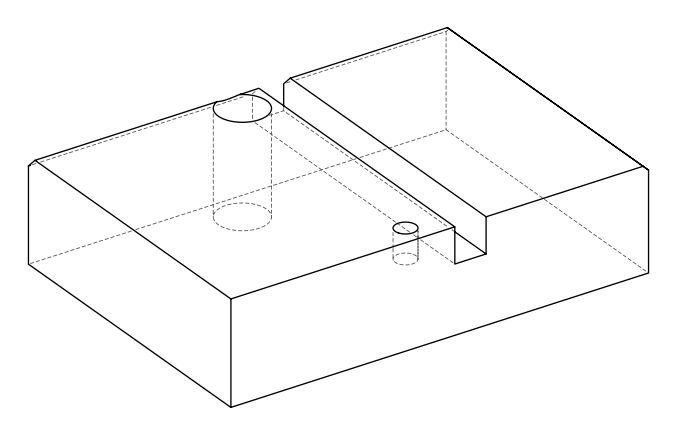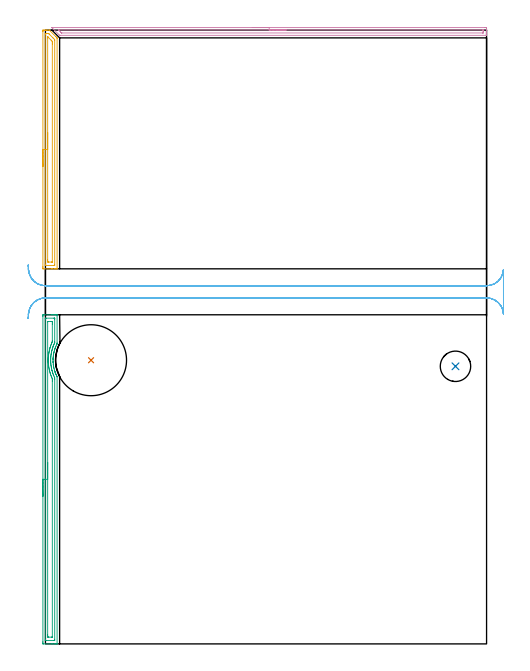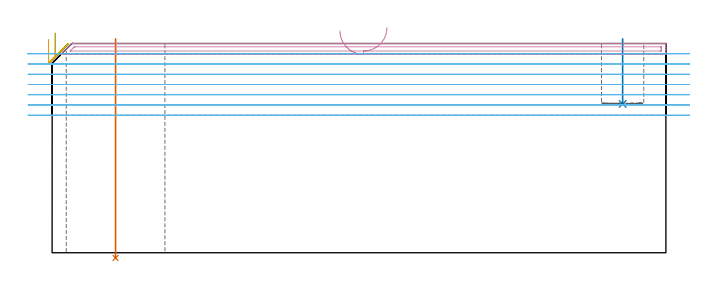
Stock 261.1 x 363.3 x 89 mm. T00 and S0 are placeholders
(PLAN: 6 operations, 3 tool changes, 22 min)
(1 INDEXABLE_INSERT_DRILL_THROUGH_HOLE_FROM_SOLID | STEP1HOLE | NXT0302_036 | 0.37 min | 123256 mm3)
(2 INDEXABLE_INSERT_DRILL_BLIND_HOLE_FROM_SOLID | STEP1POCKET | NXT0302_007 | 0.11 min | 6479 mm3)
(3 AREA_MILL | FG_CHAMFER_SURFACE | UGT0205_001 | 4.93 min | 7021 mm3)
(4 AREA_MILL_1 | FG_CHAMFER_SURFACE_1 | UGT0205_001 | 4.26 min | 2755 mm3)
(5 AREA_MILL_2 | FG_CHAMFER_SURFACE_2 | UGT0205_001 | 3.6 min | 5106 mm3)
(6 MILL_RECTANGULAR_SLOT | SLOT_RECTANGULAR | UGT0201_094 | Follow Part, ap 5, ae 75% | 8.71 min | 216281 mm3)
(TOOL NXT0302_036 | Index. Insert Drill 42mm [880-D4200L50-05] | D42 PA176 FL210 Z2)
(TOOL NXT0302_007 | Index. Insert Drill 18mm [880-D1800L25-05] | D18 PA176 FL90 Z2)
(TOOL UGT0205_001 | Chamfer Mill 20 x 3 x 45 deg. | D20 FL50 Z2)
(TOOL UGT0201_094 | End mill 20 mm | D20 FL38 Z4)
(OP 1 INDEXABLE_INSERT_DRILL_THROUGH_HOLE_FROM_SOLID)
G17 G21 G94 G90
T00 M6
G54
G17 G0 G90 X27. Y167.9 S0 M3
G43 Z99. H1
G94 G81 G98 Z-2.233 F250. R91.
G80
M5
M2
(OP 2 INDEXABLE_INSERT_DRILL_BLIND_HOLE_FROM_SOLID)
G17 G21 G94 G90
T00 M6
G54
G17 G0 G90 X242.7 Y164.3 S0 M3
G43 Z99. H1
G94 G81 G98 Z63.3 F250. R91.
G80
M5
M2
(OP 3 AREA_MILL)
G17 G21 G94 G90
T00 M6
G54
G17 G0 G90 X-1.5 Y87.4 S1061 M3
G43 Z99. H0
Z90.6
G94 G1 Y87.438 Z89.728 F250.
Y87.552 Z88.863
Y87.741 Z88.012
Y88.003 Z87.18
Y88.337 Z86.374
Y88.74 Z85.6
Y89.209 Z84.864
Y89.74 Z84.172
Y90.329 Z83.529
Y90.972 Z82.94
Y91.664 Z82.408
Y92.4 Z81.94
Y93.174 Z81.537
Y93.98 Z81.203
Y94.812 Z80.941
Y95.664 Z80.752
Y96.528 Z80.638
Y97.4 Z80.6
Y193.93
X-1.498 Y194.199 Z80.602
X-1.492 Y194.793 Z80.606
X-1.474 Y194.797 Z80.623
X-0.875 Y194.8 Z81.222
X3.594 Z85.688
X4.177 Z86.274
X4.488 Z86.584
X5.071 Z87.167
X5.381 Z87.477
X6.004 Z88.103
X6.466 Z88.565
X6.841 Y194.793 Z88.932
X6.897 Y194.79 Z88.988
X6.9 Y194.645 Z89.
X6.898 Y178.122 Z88.998
X6.902 Y177.7 Z88.993
X6.886 Y177.643 Z88.978
X6.872 Y177.599 Z88.966
X6.831 Y177.517 Z88.929
X6.722 Y177.295 Z88.822
X6.664 Y177.175 Z88.763
X6.255 Y176.283 Z88.354
X5.977 Y175.629 Z88.075
X5.915 Y175.464 Z88.011
X5.888 Y175.392 Z87.984
X5.842 Y175.262 Z87.938
X5.758 Y175.017 Z87.852
X5.679 Y174.799 Z87.779
X5.575 Y174.501 Z87.675
X5.502 Y174.263 Z87.602
X5.381 Y173.87 Z87.48
X5.325 Y173.679 Z87.418
X5.303 Y173.609 Z87.397
X5.084 Y172.805 Z87.183
X5.064 Y172.718 Z87.164
X5.052 Y172.66 Z87.152
X4.896 Y171.895 Z86.991
X4.882 Y171.827 Z86.977
X4.775 Y171.194 Z86.873
X4.746 Y171.003 Z86.837
X4.734 Y170.935 Z86.827
X4.621 Y170.044 Z86.717
X4.576 Y169.532 Z86.675
X4.55 Y169.218 Z86.646
X4.544 Y169.153 Z86.642
X4.539 Y169.058 Z86.637
X4.52 Y168.707 Z86.618
X4.513 Y168.326 Z86.607
X4.511 Y168.261 Z86.605
X4.515 Y167.434 Z86.609
X4.514 Y167.37
X4.528 Y166.924 Z86.626
X4.536 Y166.792 Z86.634
X4.552 Y166.542 Z86.647
X4.556 Y166.479 Z86.652
X4.639 Y165.587 Z86.736
X4.647 Y165.521 Z86.745
X4.75 Y164.758 Z86.842
X4.757 Y164.696 Z86.851
X4.78 Y164.552 Z86.879
X4.786 Y164.519 Z86.884
X4.911 Y163.805 Z87.007
X4.994 Y163.388 Z87.093
X5.103 Y162.915 Z87.203
X5.352 Y162.022 Z87.447
X5.628 Y161.131 Z87.728
X5.679 Y160.984 Z87.778
X5.692 Y160.947 Z87.792
X5.765 Y160.743 Z87.86
X5.786 Y160.684 Z87.881
X5.95 Y160.239 Z88.048
X5.977 Y160.171 Z88.075
X6.181 Y159.702 Z88.275
X6.219 Y159.61 Z88.317
X6.332 Y159.348 Z88.429
X6.747 Y158.457 Z88.847
X6.882 Y158.188 Z88.978
X6.895 Y158.148 Z88.99
X6.9 Y158.067 Z89.
Y0.152
X6.902 Y0.085 Z88.998
X6.866 Y0.007 Z88.957
X6.862 Y0. Z88.953
X6.465 Z88.565
X6.004 Z88.103
X5.381 Z87.477
X4.177 Z86.274
X3.594 Z85.688
X-1.128 Y0.001 Z80.969
X-1.474 Y0.003 Z80.623
X-1.492 Y0.007 Z80.606
X-1.497 Y0.601 Z80.603
X-1.5 Y1.225 Z80.6
Y97.4
X-0.086 Z82.014
X-0.085 Y192.414 Z82.015
X-0.084 Y192.517 Z82.016
X-0.08 Y192.622 Z82.02
X-0.071 Y192.79 Z82.029
X0.019 Y192.792 Z82.119
X0.527 Y192.799 Z82.627
X4.995 Y192.8 Z87.095
X5.381 Y192.797 Z87.481
X5.436 Y192.794 Z87.536
X5.468 Y192.79 Z87.568
X5.479 Y192.78 Z87.579
X5.48 Y192.725 Z87.58
X5.484 Y192.518 Z87.584
X5.485 Y192.414 Z87.585
Y192.311
X5.484 Y178.93 Z87.584
X5.482 Y178.535 Z87.582
X5.479 Y178.338 Z87.579
X5.477 Y178.291 Z87.577
X5.461 Y178.245 Z87.561
X5.418 Y178.14 Z87.518
X5.381 Y178.055 Z87.481
X5.131 Y177.498 Z87.231
X5.02 Y177.248 Z87.12
X4.863 Y176.873 Z86.963
X4.65 Y176.356 Z86.75
X4.623 Y176.288 Z86.723
X4.605 Y176.238 Z86.705
X4.488 Y175.904 Z86.588
X4.375 Y175.576 Z86.475
X4.338 Y175.464 Z86.438
X4.16 Y174.899 Z86.26
X4.06 Y174.571 Z86.16
X3.955 Y174.211 Z86.055
X3.806 Y173.679 Z85.906
X3.782 Y173.586 Z85.882
X3.764 Y173.51 Z85.864
X3.605 Y172.787 Z85.705
X3.594 Y172.735 Z85.694
X3.463 Y172.025 Z85.563
X3.441 Y171.895 Z85.541
X3.341 Y171.255 Z85.441
X3.308 Y171.003 Z85.408
X3.242 Y170.461 Z85.342
X3.207 Y170.111 Z85.307
X3.167 Y169.645 Z85.267
X3.135 Y169.218 Z85.235
X3.114 Y168.806 Z85.214
X3.102 Y168.326 Z85.202
X3.1 Y167.927 Z85.2
X3.104 Y167.434 Z85.204
X3.115 Y167.02 Z85.215
X3.138 Y166.542 Z85.238
X3.173 Y166.07 Z85.273
X3.212 Y165.65 Z85.312
X3.272 Y165.079 Z85.372
X3.314 Y164.758 Z85.414
X3.416 Y164.043 Z85.516
X3.446 Y163.866 Z85.546
X3.594 Y163.036 Z85.694
X3.606 Y162.973 Z85.706
X3.61 Y162.957 Z85.71
X3.82 Y162.081 Z85.92
X3.852 Y161.952 Z85.952
X3.901 Y161.775 Z86.001
X4.071 Y161.189 Z86.171
X4.279 Y160.505 Z86.379
X4.348 Y160.297 Z86.448
X4.488 Y159.885 Z86.588
X4.643 Y159.457 Z86.743
X4.663 Y159.405 Z86.763
X4.779 Y159.114 Z86.879
X5.043 Y158.513 Z87.143
X5.381 Y157.751 Z87.481
X5.438 Y157.62 Z87.538
X5.479 Y157.523 Z87.579
X5.485 Y156.728 Z87.585
Y156.625
Y2.386
X5.484 Y2.283 Z87.584
X5.48 Y2.178 Z87.58
X5.471 Y2.01 Z87.571
X5.381 Y2.008 Z87.481
X4.873 Y2.001 Z86.973
X0.405 Y2. Z82.505
X0.019 Y2.003 Z82.119
X-0.036 Y2.006 Z82.064
X-0.068 Y2.01 Z82.032
X-0.079 Y2.019 Z82.021
X-0.081 Y2.074 Z82.019
X-0.085 Y2.281 Z82.015
X-0.086 Y2.386 Z82.014
Y2.49
Y97.4
X1.328 Z83.428
X1.329 Y190.63 Z83.429
X1.33 Y190.749 Z83.43
X1.332 Y190.778 Z83.432
X1.334 Y190.785 Z83.434
X1.353 Y190.79 Z83.453
X1.466 Y190.795 Z83.566
X1.636 Y190.8 Z83.736
X3.424 Y190.799 Z85.524
X3.594 Y190.797 Z85.694
X3.764 Y190.792 Z85.864
X4.064 Y190.779 Z86.164
X4.066 Y190.63 Z86.166
X4.07 Y190.155 Z86.17
X4.071 Y189.738 Z86.171
Y189.262
X4.069 Y179.506 Z86.169
X4.065 Y179.032 Z86.165
X4.062 Y178.914 Z86.162
X4.057 Y178.86 Z86.157
X4.037 Y178.812 Z86.137
X3.971 Y178.656 Z86.071
X3.746 Y178.14 Z85.846
X3.7 Y178.034 Z85.8
X3.594 Y177.778 Z85.694
X3.443 Y177.398 Z85.543
X3.387 Y177.248 Z85.487
X3.207 Y176.741 Z85.307
X3.074 Y176.356 Z85.174
X2.982 Y176.074 Z85.082
X2.787 Y175.464 Z84.887
X2.767 Y175.397 Z84.867
X2.7 Y175.172 Z84.8
X2.57 Y174.701 Z84.67
X2.536 Y174.571 Z84.636
X2.391 Y173.987 Z84.491
X2.324 Y173.679 Z84.424
X2.235 Y173.251 Z84.335
X2.144 Y172.787 Z84.244
X2.092 Y172.501 Z84.192
X1.991 Y171.895 Z84.091
X1.966 Y171.735 Z84.066
X1.868 Y171.003 Z83.968
X1.861 Y170.948 Z83.961
X1.806 Y170.451 Z83.906
X1.778 Y170.138 Z83.878
X1.776 Y170.111 Z83.876
X1.77 Y170.031 Z83.87
X1.717 Y169.307 Z83.817
X1.712 Y169.218 Z83.812
X1.704 Y169.007 Z83.804
X1.685 Y168.447 Z83.785
X1.683 Y168.326 Z83.783
Y168.08
X1.684 Y167.556 Z83.784
X1.686 Y167.434 Z83.786
X1.692 Y167.187 Z83.792
X1.71 Y166.638 Z83.81
X1.715 Y166.542 Z83.815
X1.729 Y166.336 Z83.829
X1.776 Y165.679 Z83.876
X1.779 Y165.65 Z83.879
X1.806 Y165.359 Z83.906
X1.872 Y164.758 Z83.972
X1.881 Y164.683 Z83.981
X1.997 Y163.866 Z84.097
X2.031 Y163.641 Z84.131
X2.15 Y162.973 Z84.25
X2.229 Y162.551 Z84.329
X2.333 Y162.081 Z84.433
X2.49 Y161.398 Z84.59
X2.546 Y161.189 Z84.646
X2.7 Y160.631 Z84.8
X2.799 Y160.297 Z84.899
X2.842 Y160.155 Z84.942
X3.084 Y159.405 Z85.184
X3.286 Y158.82 Z85.386
X3.402 Y158.513 Z85.502
X3.594 Y158.024 Z85.694
X3.766 Y157.62 Z85.866
X3.896 Y157.319 Z85.996
X4.063 Y156.934 Z86.163
X4.066 Y156.728 Z86.166
X4.07 Y156.253 Z86.17
X4.071 Y155.836 Z86.171
Y155.359
Y4.17
X4.07 Y4.051 Z86.17
X4.068 Y4.023 Z86.168
X4.066 Y4.015 Z86.166
X4.047 Y4.01 Z86.147
X3.934 Y4.005 Z86.034
X3.764 Y4.001 Z85.864
X1.976 Z84.076
X1.806 Y4.003 Z83.906
X1.636 Y4.008 Z83.736
X1.335 Y4.021 Z83.435
X1.333 Y4.17 Z83.433
X1.33 Y4.646 Z83.43
X1.329 Y5.062 Z83.429
X1.328 Y5.539 Z83.428
Y97.4
Y98.272 Z83.466
Y99.137 Z83.58
Y99.988 Z83.769
Y100.82 Z84.032
Y101.626 Z84.365
Y102.4 Z84.768
Y103.136 Z85.237
Y103.828 Z85.768
Y104.471 Z86.357
Y105.06 Z87.001
Y105.592 Z87.693
Y106.06 Z88.428
Y106.463 Z89.202
Y106.797 Z90.008
Y107.059 Z90.84
Y107.248 Z91.692
Y107.362 Z92.557
Y107.4 Z93.428
G0 Z99.
M5
M2
(OP 4 AREA_MILL_1)
G17 G21 G94 G90
T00 M6
G54
G17 G0 G90 X122.45 Y364.8 S1061 M3
G43 Z99. H0
Z94.4
G94 G1 X122.488 Z93.528 F250.
X122.602 Z92.664
X122.791 Z91.812
X123.053 Z90.98
X123.387 Z90.174
X123.79 Z89.4
X124.259 Z88.664
X124.79 Z87.972
X125.379 Z87.329
X126.022 Z86.74
X126.714 Z86.208
X127.45 Z85.74
X128.224 Z85.337
X129.03 Z85.003
X129.862 Z84.741
X130.714 Z84.552
X131.578 Z84.438
X132.45 Z84.4
X259.967
X260.497 Y364.799 Z84.401
X261.02 Y364.794 Z84.403
X261.092 Y364.791 Z84.405
X261.1 Y364.274 Z84.921
Y363.986 Z85.208
Y363.387 Z85.807
Y362.813 Z86.384
Y362.5 Z86.696
Y361.926 Z87.27
Y361.613 Z87.582
Y360.988 Z88.211
Y360.571 Z88.628
Y360.229 Z88.962
X261.091 Y360.202 Z88.988
X260.943 Y360.2 Z89.
X8.865
X8.399 Y360.207 Z88.992
X8.35 Y360.25 Z88.949
X3.957 Y364.642 Z84.556
X3.884 Y364.717 Z84.481
X3.814 Y364.791 Z84.405
X3.917 Y364.798 Z84.402
X3.957 Y364.8 Z84.4
X132.45
Y363.386 Z85.814
X258.712
X258.935 Y363.384 Z85.816
X259.045 Y363.381 Z85.819
X259.09 Y363.378 Z85.822
X259.093 Y363.342 Z85.858
X259.097 Y363.247 Z85.953
X259.1 Y363.001 Z86.199
Y362.5 Z86.7
X259.099 Y362.115 Z87.085
X259.093 Y361.729 Z87.471
X259.09 Y361.625 Z87.575
X259.045 Y361.621 Z87.579
X258.935 Y361.617 Z87.583
X258.712 Y361.614 Z87.586
X9.757
X9.534 Y361.616 Z87.584
X9.479 Y361.618 Z87.582
X9.455 Y361.621 Z87.579
X9.407 Y361.654 Z87.546
X9.188 Y361.867 Z87.333
X8.865 Y362.185 Z87.015
X7.786 Y363.264 Z85.936
X7.738 Y363.315 Z85.885
X7.692 Y363.368 Z85.832
X7.684 Y363.38 Z85.82
X7.697 Y363.382 Z85.818
X7.751 Y363.384 Z85.816
X7.973 Y363.386 Z85.814
X132.45
X133.322 Z85.852
X134.187 Z85.966
X135.038 Z86.155
X135.87 Z86.417
X136.676 Z86.751
X137.45 Z87.154
X138.186 Z87.623
X138.878 Z88.154
X139.521 Z88.743
X140.11 Z89.386
X140.642 Z90.078
X141.11 Z90.814
X141.513 Z91.588
X141.847 Z92.394
X142.109 Z93.226
X142.298 Z94.078
X142.412 Z94.943
X142.45 Z95.814
G0 Z99.
M5
M2
(OP 5 AREA_MILL_2)
G17 G21 G94 G90
T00 M6
G54
G17 G0 G90 X-1.5 Y282.65 S1061 M3
G43 Z99. H0
Z90.6
G94 G1 Y282.688 Z89.728 F250.
Y282.802 Z88.863
Y282.991 Z88.012
Y283.253 Z87.18
Y283.587 Z86.374
Y283.99 Z85.6
Y284.459 Z84.864
Y284.99 Z84.172
Y285.579 Z83.529
Y286.222 Z82.94
Y286.914 Z82.408
Y287.65 Z81.94
Y288.424 Z81.537
Y289.23 Z81.203
Y290.062 Z80.941
Y290.914 Z80.752
Y291.778 Z80.638
Y292.65 Z80.6
Y362.428
X-1.498 Y362.697 Z80.602
X-1.49 Y363.293 Z80.605
X-1.476 Y363.297 Z80.619
X-0.875 Y363.3 Z81.219
X-0.297 Z81.8
X0.019 Z82.115
X0.597 Z82.693
X0.912 Z83.007
X2.253 Z84.353
X2.298 Y363.299 Z84.395
X2.309 Y363.291 Z84.407
X6.275 Y359.326 Z88.373
X6.741 Y358.859 Z88.84
X6.898 Y358.695 Z88.987
X6.9 Y358.235 Z89.
Y222.154
X6.902 Y222.085 Z88.998
X6.866 Y222.007 Z88.957
X6.862 Y222. Z88.953
X6.459 Z88.559
X6.012 Z88.111
X5.382 Z87.477
X4.173 Z86.269
X3.594 Z85.688
X-1.128 Y222.001 Z80.969
X-1.477 Y222.003 Z80.621
X-1.492 Y222.007 Z80.606
X-1.497 Y222.604 Z80.603
X-1.5 Y223.227 Z80.6
Y292.65
X-0.086 Z82.014
X-0.085 Y361.015 Z82.015
X-0.081 Y361.12 Z82.019
X-0.072 Y361.29 Z82.028
X0.019 Y361.293 Z82.119
X0.524 Y361.299 Z82.624
X0.912 Y361.3 Z83.012
X1.419 Y361.298 Z83.519
X1.806 Y361.29 Z83.906
X1.858 Y361.281 Z83.958
X1.912 Y361.232 Z84.012
X2.022 Y361.127 Z84.122
X2.239 Y360.912 Z84.339
X4.488 Y358.663 Z86.588
X4.915 Y358.235 Z87.015
X5.382 Y357.757 Z87.482
X5.479 Y357.65 Z87.579
X5.484 Y357.447 Z87.584
X5.485 Y357.343 Z87.585
Y224.285
X5.481 Y224.18 Z87.581
X5.472 Y224.01 Z87.572
X5.382 Y224.007 Z87.482
X4.876 Y224.001 Z86.976
X0.019 Z82.119
X-0.037 Y224.004 Z82.063
X-0.068 Y224.01 Z82.032
X-0.079 Y224.021 Z82.021
X-0.082 Y224.076 Z82.018
X-0.085 Y224.284 Z82.015
X-0.086 Y224.388 Z82.014
Y292.65
X1.328 Z83.428
X1.329 Y358.712 Z83.429
X1.33 Y359.127 Z83.43
X1.331 Y359.229 Z83.431
X1.335 Y359.277 Z83.435
X1.337 Y359.29 Z83.437
X1.347 Z83.447
X1.417 Y359.272 Z83.517
X1.57 Y359.127 Z83.67
X1.806 Y358.894 Z83.906
X3.358 Y357.343 Z85.458
X3.594 Y357.103 Z85.694
X3.918 Y356.771 Z86.018
X4.065 Y356.604 Z86.165
X4.067 Y356.45 Z86.167
X4.07 Y355.975 Z86.17
X4.071 Y355.558 Z86.171
Y355.081
Y226.173
X4.07 Y226.054 Z86.17
X4.068 Y226.025 Z86.168
X4.066 Y226.016 Z86.166
X4.054 Y226.01 Z86.154
X3.94 Y226.005 Z86.04
X3.766 Y226.001 Z85.866
X1.979 Z84.079
X1.806 Y226.003 Z83.906
X1.633 Y226.009 Z83.733
X1.335 Y226.023 Z83.435
X1.333 Y226.173 Z83.433
X1.33 Y226.648 Z83.43
X1.329 Y227.065 Z83.429
X1.328 Y227.542 Z83.428
Y292.65
Y293.522 Z83.466
Y294.387 Z83.58
Y295.238 Z83.769
Y296.07 Z84.031
Y296.876 Z84.365
Y297.65 Z84.768
Y298.386 Z85.237
Y299.078 Z85.768
Y299.721 Z86.357
Y300.31 Z87.001
Y300.842 Z87.693
Y301.31 Z88.428
Y301.713 Z89.202
Y302.047 Z90.008
Y302.309 Z90.84
Y302.498 Z91.692
Y302.612 Z92.557
Y302.65 Z93.428
G0 Z99.
M5
M2
(OP 6 MILL_RECTANGULAR_SLOT)
G17 G21 G94 G90
T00 M6
G54
G17 G0 G90 X-10.439 Y194.653 S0 M3
G43 Z99.104 H0
Z84.643
G94 G1 X-9.618 Y197.539 F250.
G2 X0. Y204.8 R10. F500.
G1 X261.1
G2 X271.09 Y195.247 R10.
G1 Y221.553
G2 X261.1 Y212. R10.
G1 X0.
G2 X-9.618 Y219.261 R10.
G1 X-10.439 Y222.146 F250.
G0 X-10.202 Y192.583 Z80.286
G1 X-9.97 Y195.574
G2 X0. Y204.8 R10. F500.
G1 X261.1
G2 X271.09 Y195.247 R10.
G1 X271.1
Y221.553
X271.09
G2 X261.1 Y212. R10.
G1 X0.
G2 X-9.97 Y221.226 R10.
G1 X-10.202 Y224.217 F250.
G0 Y192.583 Z75.929
G1 X-9.97 Y195.574
G2 X0. Y204.8 R10. F500.
G1 X261.1
G2 X271.09 Y195.247 R10.
G1 X271.1
Y221.553
X271.09
G2 X261.1 Y212. R10.
G1 X0.
G2 X-9.97 Y221.226 R10.
G1 X-10.202 Y224.217 F250.
G0 Y192.583 Z71.571
G1 X-9.97 Y195.574
G2 X0. Y204.8 R10. F500.
G1 X261.1
G2 X271.09 Y195.247 R10.
G1 X271.1
Y221.553
X271.09
G2 X261.1 Y212. R10.
G1 X0.
G2 X-9.97 Y221.226 R10.
G1 X-10.202 Y224.217 F250.
G0 Y192.583 Z67.214
G1 X-9.97 Y195.574
G2 X0. Y204.8 R10. F500.
G1 X261.1
G2 X271.09 Y195.247 R10.
G1 X271.1
Y221.553
X271.09
G2 X261.1 Y212. R10.
G1 X0.
G2 X-9.97 Y221.226 R10.
G1 X-10.202 Y224.217 F250.
G0 Y192.583 Z62.857
G1 X-9.97 Y195.574
G2 X0. Y204.8 R10. F500.
G1 X261.1
G2 X271.09 Y195.247 R10.
G1 X271.1
Y221.553
X271.09
G2 X261.1 Y212. R10.
G1 X0.
G2 X-9.97 Y221.226 R10.
G1 X-10.202 Y224.217 F250.
G0 Y192.583 Z58.5
G1 X-9.97 Y195.574
G2 X0. Y204.8 R10. F500.
G1 X261.1
G2 X271.09 Y195.247 R10.
G1 X271.1
Y221.553
X271.09
G2 X261.1 Y212. R10.
G1 X0.
G2 X-9.97 Y221.226 R10.
G1 X-10.202 Y224.217 F250.
G0 Z99.104
M5
M2
